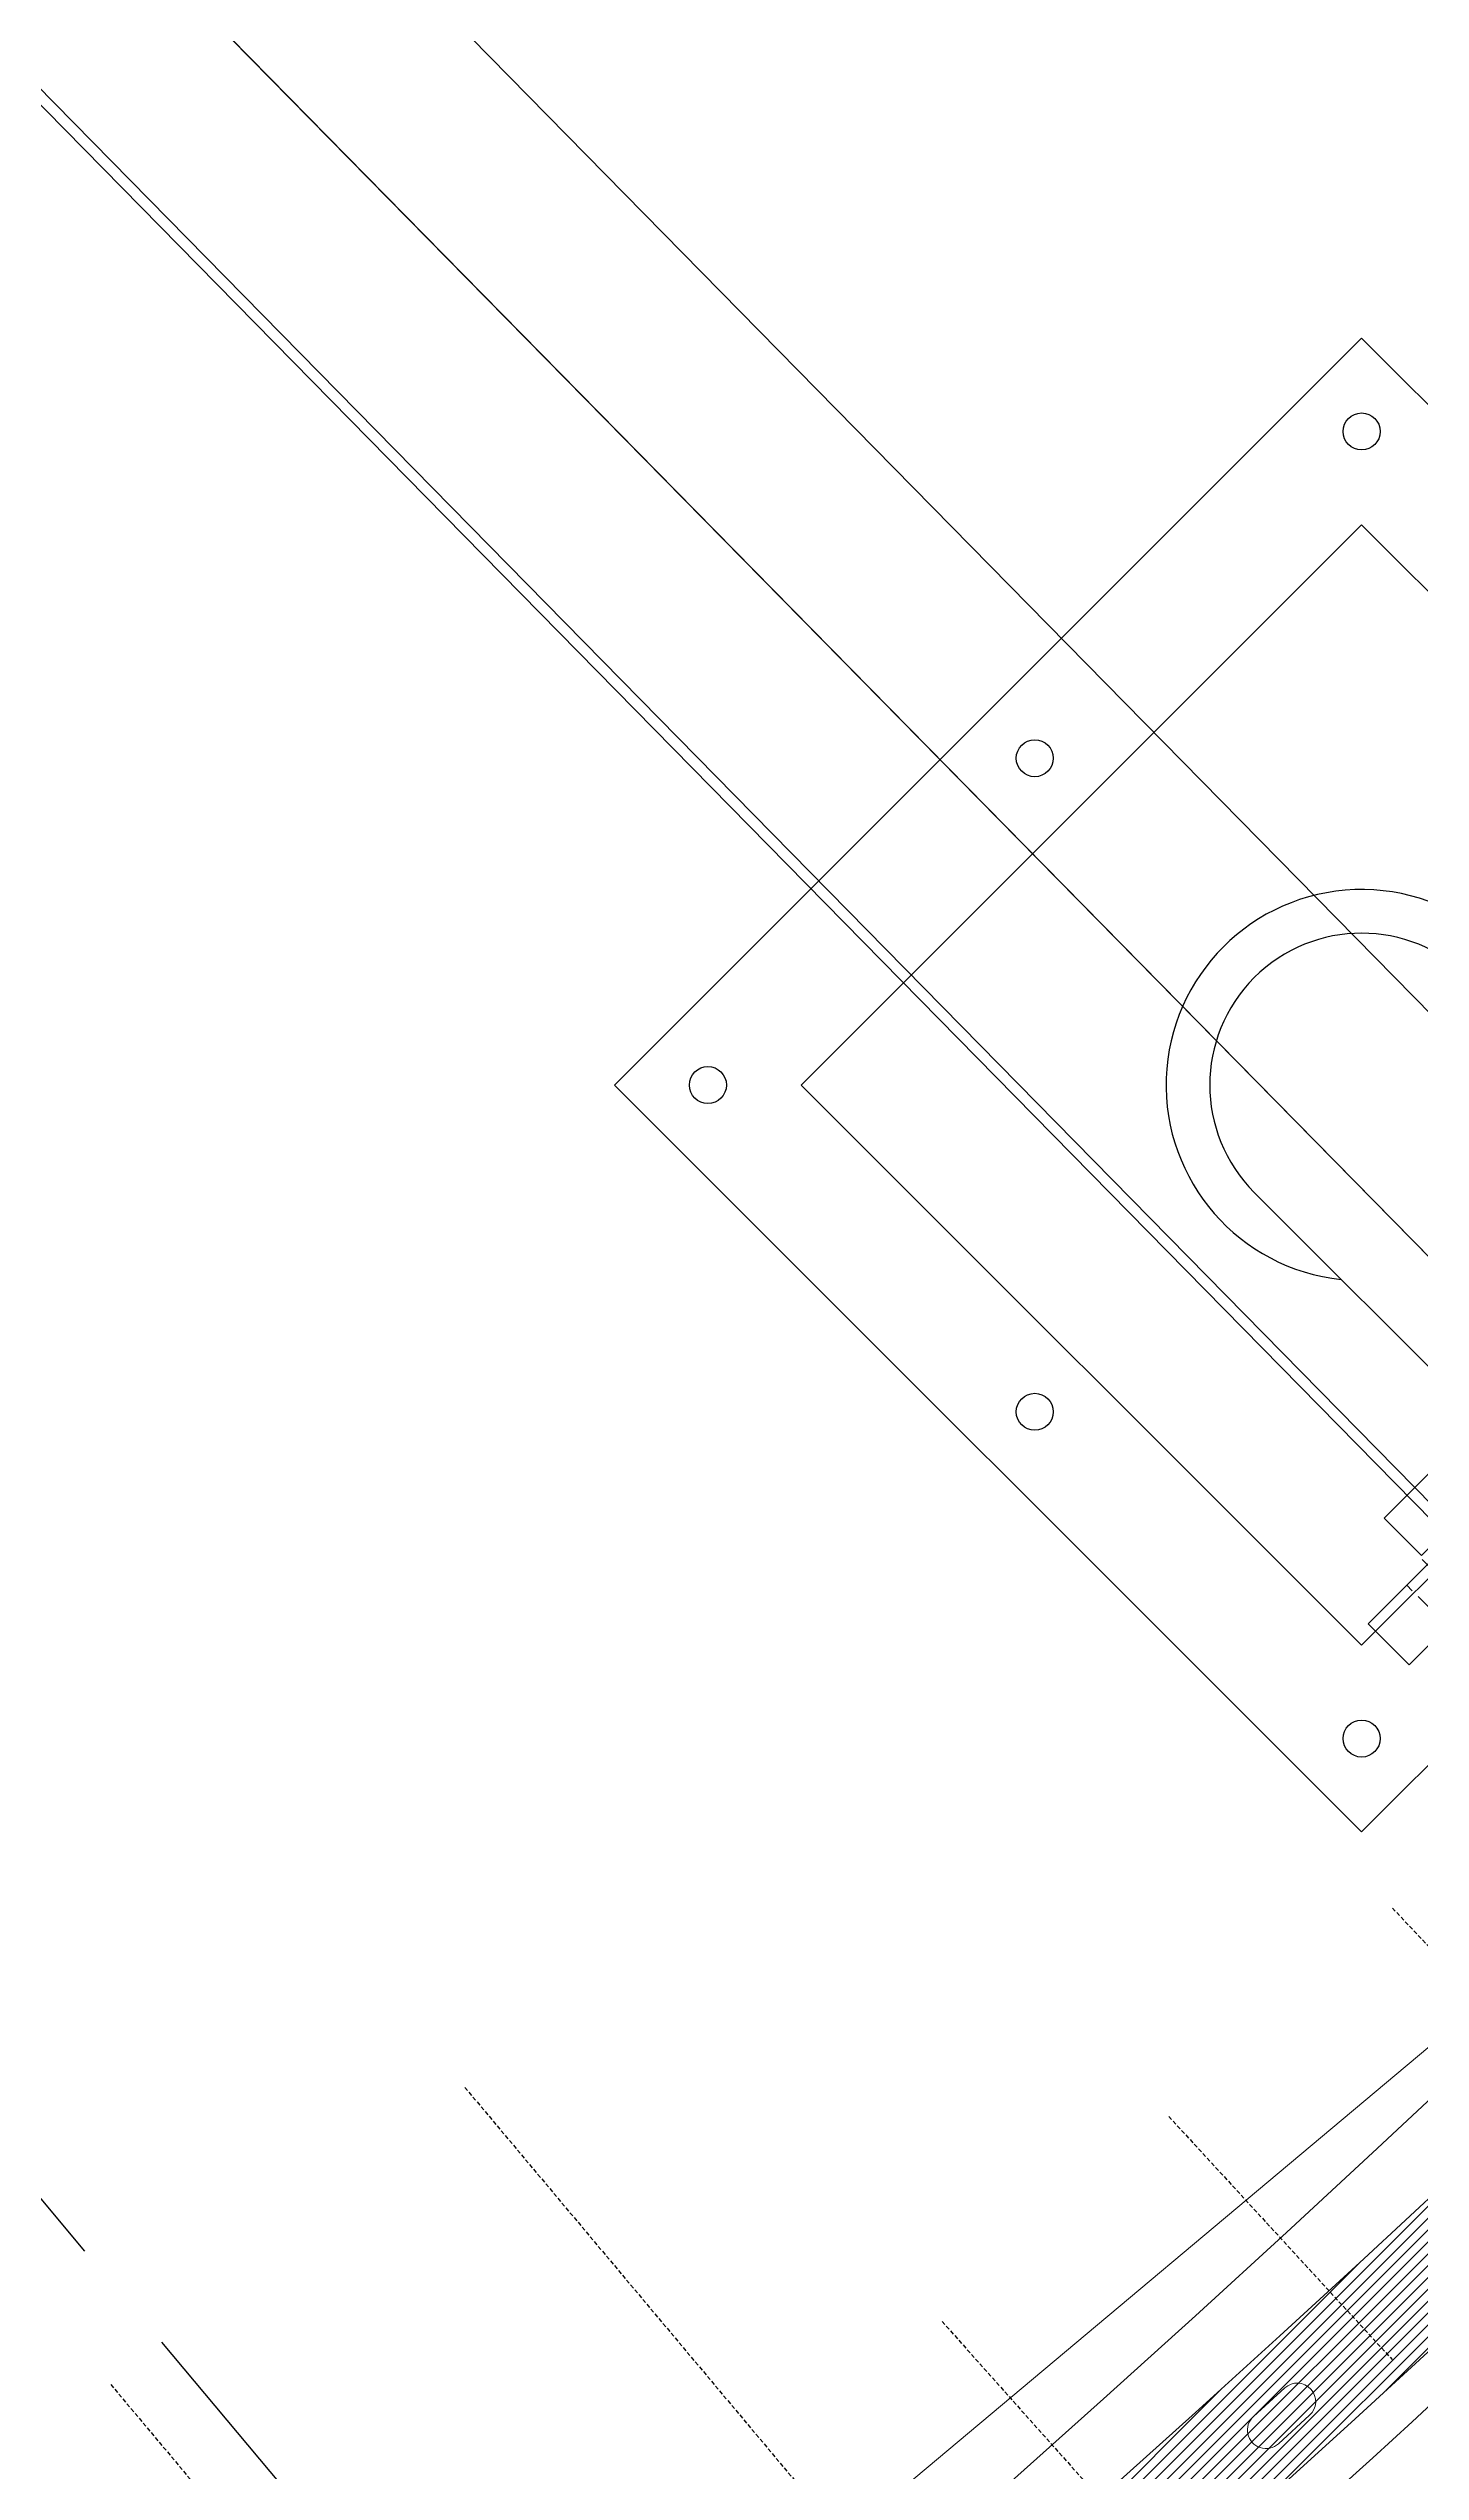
# Model space of a CAD drawing. Header units: millimetres. Extents: x -272986 to 200319, y -34579 to 49604.
# Drawn here: x 12608 to 13127, y 32617 to 33534 of the extents above; entities that cross this region are included whole.
import ezdxf

# ---------------------------------------------------------------- set-up
doc = ezdxf.new("R2010")
doc.units = ezdxf.units.MM
for name, pattern in [('CENTER', [50.800000000000004, 31.75, -6.35, 6.35, -6.35]), ('HIDDEN', [9.524999999999999, 6.35, -3.175]), ('HIDDEN2', [4.762499999999999, 3.175, -1.5875])]:
    doc.linetypes.add(name, pattern=pattern)
doc.layers.get('Defpoints').update_dxf_attribs({"color": 9})
for name, color, linetype in [('X 0001 M', 7, 'Continuous'), ('X 0051 M', 7, 'Continuous'), ('X 1001 M', 8, 'HIDDEN2'), ('X 1051 M', 8, 'HIDDEN'), ('X 2051 M', 1, 'CENTER'), ('X 3001 D', 5, 'Continuous'), ('X 5001 H', 8, 'Continuous'), ('X 5051 H', 253, 'Continuous')]:
    doc.layers.add(name, color=color, linetype=linetype)
doc.layers.add('X 5999 H', color=7, linetype='Continuous', true_color=0xffffff)
doc.styles.add('BIT STD. 2.5', font='isocpeur.ttf', dxfattribs={"height": 2.5})
doc.dimstyles.new('BIT STD. 2.5', dxfattribs={"dimtxt": 2.5, "dimasz": 2.5, "dimexe": 1, "dimexo": 0.75, "dimgap": 1, "dimtad": 1, "dimdec": 0, "dimdsep": 46, "dimtxsty": 'BIT STD. 2.5', "dimcen": 0, "dimadec": 0, "dimazin": 0, "dimtfac": 1, "dimtdec": 0, "dimtmove": 0, "dimatfit": 3, "dimfxl": 1, "dimtfill": 1, "dimlwd": -1, "dimlwe": -1, "dimarcsym": 0})

# ---------------------------------------------------------------- blocks, each defined once
blk = doc.blocks.new('*U393')
at = {"layer": 'X 0001 M'}
blk.add_line((25, -250), (25, 250), dxfattribs=at)
at = {"layer": 'X 1001 M', "color": 251, "ltscale": 0.5}
for p, q in [((-125, -250), (-125, 250)), ((50, -250), (50, 250))]:
    blk.add_line(p, q, dxfattribs=at)
blk = doc.blocks.new('*U394')
at = {"color": 0, "linetype": 'ByBlock', "lineweight": -2, "transparency": 16777216, "rotation": 216}
blk.add_blockref('*U393', (-43767.12790436445, 32153.72093750734), dxfattribs=at)
blk = doc.blocks.new('*U395')
at = {"layer": 'Defpoints', "color": 6, "linetype": 'HIDDEN2', "ltscale": 0.5}
blk.add_line((0, -62.5), (0, 62.5), dxfattribs=at)
blk = doc.blocks.new('*U396')
at = {"color": 0, "linetype": 'ByBlock', "lineweight": -2, "transparency": 16777216}
for p, rotation in [((-43418.24628811244, 32424.45168032001), 219.4285714285714), ((-43508.91139943134, 32351.03252080613), 218.5714285714285), ((-43600.6646725783, 32278.97787306557), 217.7142857142856)]:
    blk.add_blockref('*U395', p, dxfattribs=dict(at, rotation=rotation))
blk = doc.blocks.new('A$C6fe8132b')
for name in ['*U394', '*U396']:
    blk.add_blockref(name, (48371.19661922667, -38448.14533683305))
blk = doc.blocks.new('A$C89218876')
at = {"layer": 'X 1001 M', "linetype": 'Continuous', "lineweight": 0}
for p, q in [((4423.847174488194, 3915.288738088915), (5850.494264418645, 5133.760462571146)), ((4466.796404787867, 3866.490191150368), (5892.708387560033, 5084.334074806957)), ((4466.796404788663, 3866.490191151197), (5892.708387560033, 5084.334074807111)), ((5252.237221622931, 4446.37319535299), (5948.822290081484, 5041.327790429501)), ((6624.925576835034, 4102.743749817048), (5945.243195143539, 5038.246291640033)), ((5945.243195143539, 5038.246291640033), (6624.925576835034, 4102.743749817048)), ((4501.953864357332, 3811.036843325709), (5934.922510701494, 5034.907687042951)), ((6164.104398978045, 4869.575054151283), (6174.009902166992, 4857.009983257187)), ((6163.01546513466, 4848.342667966848), (6153.109961945713, 4860.907738860944))]:
    blk.add_line(p, q, dxfattribs=at)
for centre, radius, start, end in [((3.918466973118484e-08, -9.890982255456038e-08), 7883.499999999563, 31.28325770251432, 40.71674229757532), ((6158.60718046188, 4865.241396506111), 7.000000000000663, 38.25000000002683, 218.2500000000268), ((6168.512683650828, 4852.676325612016), 6.999999999999909, 218.2500000000473, 38.25000000004729)]:
    blk.add_arc(centre, radius, start, end, dxfattribs=at)
blk = doc.blocks.new('NP16 DF_150NB_ELEV')
at = {"layer": 'X 5001 H'}
h = blk.add_hatch(color=256, dxfattribs=at)
h.dxf.hatch_style = 1
h.set_gradient(color1=(91, 91, 91), rotation=90.00000000000003, one_color=1, tint=1, name='CYLINDER')
h.paths.add_polyline_path([(-148, -142.5), (-126, -142.5), (-126, 142.5), (-148, 142.5)])
h.paths.add_polyline_path([(-6, -142.5), (0, -142.5), (0, 142.5), (-6, 142.5)])
h = blk.add_hatch(color=256, dxfattribs=at)
h.dxf.hatch_style = 1
h.set_gradient(color1=(91, 91, 91), rotation=90.00000000000003, one_color=1, tint=1, name='CYLINDER')
h.paths.add_polyline_path([(-148, 108), (-150, 106), (-150, -106), (-148, -108)])
h = blk.add_hatch(color=256, dxfattribs=at)
h.dxf.hatch_style = 1
h.set_gradient(color1=(91, 91, 91), rotation=90.00000000000003, one_color=1, tint=1, name='CYLINDER')
h.paths.add_polyline_path([(-126, 82.5), (-6, 82.5), (-6, -82.5), (-126, -82.5)])
at = {"layer": 'X 5051 H'}
h = blk.add_hatch(dxfattribs=at)
h.set_pattern_fill('STEEL', color=256, style=0)
h.set_pattern_definition([(135, (363.6141937210894, 0), (2.245064030267288, 2.245064030267288), []), (135, (363.6141937210894, 1.5875), (2.245064030267288, 2.245064030267288), [])])
h.paths.add_polyline_path([(148, -108), (150, -106), (150, 106), (148, 108)])
blk.add_lwpolyline([(-126, 82.5), (-6, 82.5), (-6, -82.5), (-126, -82.5)], close=True)
at = {"layer": 'X 0051 M', "color": 8}
for p, q in [((126, 82.5), (6, 82.5)), ((126, -82.5), (6, -82.5))]:
    blk.add_line(p, q, dxfattribs=at)
at = {"layer": 'X 0051 M'}
for points in [[(-148, -142.5), (-126, -142.5), (-126, 142.5), (-148, 142.5)], [(-6, -142.5), (0, -142.5), (0, 142.5), (-6, 142.5)], [(-148, 108), (-150, 106), (-150, -106), (-148, -108)]]:
    blk.add_lwpolyline(points, close=True, dxfattribs=at)
at = {"layer": 'X 0051 M', "color": 8}
for points in [[(0, -142.5), (6, -142.5), (6, 142.5), (0, 142.5)], [(148, -142.5), (126, -142.5), (126, 142.5), (148, 142.5)]]:
    blk.add_lwpolyline(points, close=True, dxfattribs=at)
blk.add_lwpolyline([(148, 108), (150, 106), (150, -106), (148, -108)], dxfattribs=at)
at = {"layer": 'X 1051 M'}
for p, q in [((-126, 121.8655439013544), (-148, 121.8655439013544)), ((0, 127), (-6, 127)), ((6, 127), (0, 127)), ((126, 121.8655439013544), (148, 121.8655439013544)), ((0, 113), (-6, 113)), ((6, 113), (0, 113)), ((-126, 99.86554390135444), (-148, 99.86554390135444)), ((126, 99.86554390135444), (148, 99.86554390135444)), ((-126, 82.5), (-150, 82.5)), ((0, 82.5), (-6, 82.5)), ((6, 82.5), (0, 82.5)), ((126, 82.5), (150, 82.5)), ((-126, -82.5), (-150, -82.5)), ((0, -82.5), (-6, -82.5)), ((6, -82.5), (0, -82.5)), ((126, -82.5), (150, -82.5)), ((-126, -99.86554390135444), (-148, -99.86554390135444)), ((126, -99.86554390135444), (148, -99.86554390135444)), ((0, -113), (-6, -113)), ((6, -113), (0, -113)), ((-126, -121.8655439013544), (-148, -121.8655439013544)), ((0, -127), (-6, -127)), ((6, -127), (0, -127)), ((126, -121.8655439013544), (148, -121.8655439013544))]:
    blk.add_line(p, q, dxfattribs=at)
at = {"layer": 'X 2051 M'}
for p, q in [((7, 120), (-13, 120)), ((13, 120), (-7, 120)), ((-119, 110.8655439013544), (-155, 110.8655439013544)), ((119, 110.8655439013544), (155, 110.8655439013544)), ((171, 0), (-171, 0)), ((-119, -110.8655439013544), (-155, -110.8655439013544)), ((119, -110.8655439013544), (155, -110.8655439013544)), ((7, -120), (-13, -120)), ((13, -120), (-7, -120))]:
    blk.add_line(p, q, dxfattribs=at)
blk = doc.blocks.new('*U502')
at = {"rotation": 240.7793497475973}
blk.add_blockref('NP16 DF_150NB_ELEV', (3807.026822846371, 6806.111152495841), dxfattribs=at)
at = {"layer": 'Defpoints', "style": 'BIT STD. 2.5'}
blk.add_attdef('REF', (3941.636415918078, 7023.845294377598), '', height=50, rotation=330.7793497475975, dxfattribs=at)
blk = doc.blocks.new('*D198')
at = {"layer": 'Defpoints', "color": 0, "transparency": 16777216}
for p in [(12650.58227171884, 32665.65885794943), (11812.76748394882, 32496.7490479607), (12971.97607656212, 32282.63663638994), (11766.61084814451, 31844.09986857365), (11918.03204216807, 31592.09268216723)]:
    blk.add_point(p, dxfattribs=at)
at = {"layer": 'X 3001 D', "color": 0, "transparency": 16777216}
for p, q in [((12621.65682928295, 32700.13085788978), (12374.29995844343, 32994.91929736562)), ((11743.43413477356, 31882.67239710525), (11464.89176962278, 32346.24474039107))]:
    blk.add_line(p, q, dxfattribs=at)
blk.add_arc((7798.500000000011, 38448.14533683295), 7178.681022297273, 302.1972287467879, 308.8027712532129, dxfattribs=at)
for points in [[(12281.09075154296, 32873.0622062648), (12312.82821157343, 32834.42629510931), (12412.86721502463, 32948.95663077848)], [(11636.65412768954, 32352.11600838333), (11610.45586229611, 32394.70298867514), (11495.79405411738, 32294.81470234894)]]:
    blk.add_solid(points, dxfattribs=at)
at = {"layer": 'X 3001 D', "color": 0, "transparency": 16777216, "insert": (11888.78638873313, 32713.77531022886), "char_height": 150, "attachment_point": 5, "rotation": 35.500000000000185, "style": 'BIT STD. 2.5', "bg_fill": 3, "box_fill_scale": 1.1, "bg_fill_color": 256, "bg_fill_true_color": 13158600, "bg_fill_transparency": 0}
blk.add_mtext('=', dxfattribs=at)
blk = doc.blocks.new('*D199')
at = {"layer": 'Defpoints', "color": 0, "transparency": 16777216}
for p in [(7798.500000000004, 48049.6266134193), (13298.73009767515, 32947.91523915234), (13433.78749288179, 32812.85784394571), (7798.500000000005, 28976.69833391263), (10442.97395414159, 28578.83418067859)]:
    blk.add_point(p, dxfattribs=at)
at = {"layer": 'X 3001 D', "color": 0, "transparency": 16777216}
for p, q in [((13465.60729803519, 32781.03803879231), (15065.76360887852, 31180.88172794907)), ((7798.500000000009, 28931.69833391263), (7798.500000000005, 28170.68257981101))]:
    blk.add_line(p, q, dxfattribs=at)
blk.add_arc((7798.500000000004, 38448.14533682715), 10217.46275701613, 270.8411524771072, 314.1588475228945, dxfattribs=at)
for points in [[(14898.9480455206, 31135.83049339961), (14934.04291065631, 31100.21658542665), (15023.33720200733, 31223.30813482026)], [(7948.679468218535, 28206.78430946359), (7948.312449508589, 28256.78296241811), (7798.500000000002, 28230.68257981101)]]:
    blk.add_solid(points, dxfattribs=at)
at = {"layer": 'X 3001 D', "color": 0, "transparency": 16777216, "insert": (14404.54209814488, 30831.3797954061), "char_height": 150, "attachment_point": 5, "rotation": 40.93519081505226, "style": 'BIT STD. 2.5', "bg_fill": 3, "box_fill_scale": 1.1, "bg_fill_color": 256, "bg_fill_true_color": 13158600, "bg_fill_transparency": 0}
blk.add_mtext('45° - {\\C7;D02}', dxfattribs=at)
blk = doc.blocks.new('DN100 PW')
at = {"layer": 'X 5051 H'}
h = blk.add_hatch(dxfattribs=at)
h.set_pattern_fill('STEEL', color=30, angle=-90.00000000000037, style=0)
h.set_pattern_definition([(44.99999999999963, (0, -194.1761468600598), (2.245064030267274, -2.245064030267303), []), (44.99999999999963, (1.587499999999636, -194.1761468600598), (2.245064030267274, -2.245064030267303), [])])
h.paths.add_polyline_path([(79, 0), (81, 2), (-81, 2), (-79, 0)])
at = {"color": 30}
blk.add_arc((1.818989403545856e-12, 144), 74.02522661829607, 320.9650766067145, 219.0349233932854, dxfattribs=at)
at = {"layer": 'X 0051 M', "color": 30}
for p, q in [((-57.49999999999818, 22), (-57.49999999999818, 144)), ((57.50000000000182, 22), (57.50000000000182, 144))]:
    blk.add_line(p, q, dxfattribs=at)
blk.add_lwpolyline([(-110, 2), (-109.9999999999982, 22), (110.0000000000018, 22), (110, 2)], close=True, dxfattribs=at)
blk.add_lwpolyline([(81, 2), (79, 0), (-79, 0), (-81, 2)], dxfattribs=at)
blk.add_arc((1.818989403545856e-12, 144), 57.5, 0, 180, dxfattribs=at)
at = {"layer": 'X 1051 M', "color": 30}
for p, q in [((-57.5, 0), (-57.5, 2)), ((57.5, 0), (57.5, 2))]:
    blk.add_line(p, q, dxfattribs=at)
blk = doc.blocks.new('sump')
at = {"color": 8}
for p, q in [((-278.5456961280106, -49.11512158758705), (-49.11512158759069, 278.545696128007)), ((-49.11512158759069, 278.545696128007), (278.5456961280106, 49.11512158759433)), ((-208.9092720960034, -36.83634119069029), (-36.83634119069029, 208.9092720960034)), ((-36.83634119069029, 208.9092720960034), (208.9092720960034, 36.83634119069029)), ((278.5456961280106, 49.11512158759433), (49.11512158758342, -278.545696128007)), ((208.9092720960034, 36.83634119069029), (36.83634119069029, -208.9092720960034)), ((36.83634119069029, -208.9092720960034), (-208.9092720960034, -36.83634119069029)), ((49.11512158758342, -278.545696128007), (-278.5456961280106, -49.11512158758705))]:
    blk.add_line(p, q, dxfattribs=at)
for centre in [(-42.97573138913867, 243.7274841120088), (100.3758763614314, 143.3516077505701), (-143.3516077505701, 100.3758763614387), (243.7274841120015, 42.97573138913867), (-243.7274841120015, -42.97573138913867), (143.3516077505701, -100.3758763614314), (-100.3758763614314, -143.3516077505701), (42.97573138913867, -243.7274841120015)]:
    blk.add_circle(centre, 7, dxfattribs=at)
blk = doc.blocks.new('*D367')
at = {"layer": 'Defpoints', "color": 0, "transparency": 16777216}
for p in [(7798.500000000009, 48049.62661341929), (9661.479727957138, 47470.56462534703), (12368.45514613393, 44974.71766954121), (7798.500000030255, 38448.14533673238), (7798.500000000011, 29039.70000823381)]:
    blk.add_point(p, dxfattribs=at)
at = {"layer": 'X 3001 D', "color": 0, "transparency": 16777216}
blk.add_line((12394.26608576973, 45011.57951153421), (13117.1303001415, 46043.93659843447), dxfattribs=at)
blk.add_arc((7798.500000000009, 38448.14533668919), 9212.748953874961, 55.93288788216472, 89.06711211783517, dxfattribs=at)
for points in [[(7948.291507042128, 47634.67398511103), (7948.6985516733, 47684.67232823026), (7798.500000000024, 47660.89429056415)], [(12973.31878541598, 46100.41565395435), (12944.97434538793, 46059.22593776818), (13082.71571396044, 45994.78747577713)]]:
    blk.add_solid(points, dxfattribs=at)
at = {"layer": 'X 3001 D', "color": 0, "transparency": 16777216, "insert": (12609.81141305021, 46462.67933678869), "char_height": 150, "attachment_point": 5, "rotation": 329.0226254753644, "style": 'BIT STD. 2.5', "bg_fill": 3, "box_fill_scale": 1.1, "bg_fill_color": 256, "bg_fill_true_color": 13158600, "bg_fill_transparency": 0}
blk.add_mtext('{\\C7;N08} - 35°', dxfattribs=at)
blk = doc.blocks.new('*D368')
at = {"layer": 'Defpoints', "color": 0, "transparency": 16777216}
for p in [(7798.500000000011, 48049.6266134193), (10335.20730825332, 47913.84083295393), (13419.10516482997, 44067.48138301812), (7798.500000030248, 38448.14533673238), (7798.500000000013, 29039.70000823381)]:
    blk.add_point(p, dxfattribs=at)
at = {"layer": 'X 3001 D', "color": 0, "transparency": 16777216}
for p, q in [((7798.500000000011, 48094.6266134193), (7798.500000000015, 48307.85325048748)), ((13450.92856260212, 44099.29759514708), (14771.15348572677, 45419.2244148036))]:
    blk.add_line(p, q, dxfattribs=at)
blk.add_arc((7798.500000000013, 38448.14533670215), 9799.70791378534, 45.87054156565792, 89.12298908251194, dxfattribs=at)
for points in [[(7948.304274739658, 48221.70598925938), (7948.686939206083, 48271.704524917), (7798.500000000015, 48247.85325048749)], [(14639.40337929198, 45499.87648559462), (14604.31563808265, 45464.25555892465), (14728.72228869722, 45376.80279863165)]]:
    blk.add_solid(points, dxfattribs=at)
at = {"layer": 'X 3001 D', "color": 0, "transparency": 16777216, "insert": (14294.75234036327, 45964.67750319112), "char_height": 150, "attachment_point": 5, "rotation": 319.16439379943586, "style": 'BIT STD. 2.5', "bg_fill": 3, "box_fill_scale": 1.1, "bg_fill_color": 256, "bg_fill_true_color": 13158600, "bg_fill_transparency": 0}
blk.add_mtext('{\\C7;D01} - 45°', dxfattribs=at)
blk = doc.blocks.new('*D437')
at = {"layer": 'Defpoints', "color": 0, "transparency": 16777216}
for p in [(-1697.652812223389, 38448.14533683308), (18712.73677971438, 38448.14533683307), (14088.47147328214, 34043.85989611459, 5.156820563569529e-06), (18614.89811660113, 33782.40662531552), (15367.37651406424, 33148.36094590519, 5.156824802691937e-06)]:
    blk.add_point(p, dxfattribs=at)
at = {"layer": 'X 3001 D', "color": 0, "transparency": 16777216}
for p, q in [((18757.73677971438, 38448.14533683307), (19638.29566634971, 38448.14533683306)), ((15404.23835605725, 33122.55000626941), (17497.09282405513, 31657.11753140243))]:
    blk.add_line(p, q, dxfattribs=at)
blk.add_arc((7798.499999992413, 38448.14533683307), 11779.79566635729, 325.7295903287309, 359.2704096712876, dxfattribs=at)
for points in [[(19552.34114800733, 38298.30754794917), (19602.34013458278, 38297.98920626429), (19578.29566634971, 38448.14533683306)], [(17553.76579497261, 31800.74147849837), (17512.62642961779, 31829.1589487975), (17447.94370139778, 31691.53211758347)]]:
    blk.add_solid(points, dxfattribs=at)
at = {"layer": 'X 3001 D', "color": 0, "transparency": 16777216, "insert": (18904.33901499743, 34946.48774591899), "char_height": 150, "attachment_point": 5, "rotation": 72.50000000000921, "style": 'BIT STD. 2.5', "bg_fill": 3, "box_fill_scale": 1.1, "bg_fill_color": 256, "bg_fill_true_color": 13158600, "bg_fill_transparency": 0}
blk.add_mtext('35°', dxfattribs=at)

msp = doc.modelspace()

# ---------------------------------------------------------------- hatches: boundary and pattern name
at = {"layer": 'X 5999 H'}
h = msp.add_hatch(dxfattribs=at)
h.set_pattern_fill('ANSI31', color=9)
h.set_pattern_definition([(45, (25000, 0), (-2.245064030267288, 2.245064030267288), [])])
edge = h.paths.add_edge_path()
edge.add_arc((7798.495709340539, 38448.14022343156), 7825.604719989263, 2.5931019493610847, 94.99996544218982, ccw=False)
edge.add_line((15616.08719766553, 38802.19185128674), (15658.44324566444, 38804.11004727978))
edge.add_arc((7798.49570953186, 38448.14022323), 7825.604719789878, 274.9544870486653, 357.3991416812109)
edge.add_line((15616.03919657416, 38093.03029855866), (15658.3937445236, 38091.10627736974))
edge.add_arc((7798.497359975252, 38448.13677386827), 7868.001140776875, 274.9544772441851, 357.39916567125465, ccw=False)
edge.add_arc((7798.49533508634, 38448.14003367921), 7868.004563266586, 2.593102689917272, 274.9516218145841)
edge.add_arc((7798.495709750798, 38448.14022345812), 7825.604719998234, 2.599526489034937, 274.95161897712)

# ---------------------------------------------------------------- linework, layer by layer
msp.add_lwpolyline([(8474.349265823643, 30651.77496749414, 0.3760976755569247), (15616.03919657416, 38093.03029855866), (15658.3937445236, 38091.10627736974, -0.3760978438709941), (8478.011115840709, 30609.53339017448)], format="xyb")
msp.add_circle((7798.500000000007, 38448.14533683308), 7798.5)
at = {"layer": 'X 0001 M', "linetype": 'Continuous'}
for centre, radius, start, end in [((7798.49533508634, 38448.14003367921), 7868.004563266586, 2.593102689917272, 274.9516218145841), ((7798.495709750798, 38448.14022345812), 7825.604719998234, 2.599526489034937, 274.95161897712)]:
    msp.add_arc(centre, radius, start, end, dxfattribs=at)

# ---------------------------------------------------------------- block references
at = {"rotation": 4.000000000000008}
msp.add_blockref('A$C6fe8132b', (7798.500000000009, 38448.14533683304), dxfattribs=at)
at = {"rotation": 254.2206502524045}
msp.add_blockref('*U502', (7798.500000215408, 38448.14533661171), dxfattribs=at).add_auto_attribs({'REF': 'D02'})
at = {"layer": 'X 1001 M', "rotation": 273.9910714243701}
msp.add_blockref('A$C89218876', (7798.500000130947, 38448.14533676262), dxfattribs=at)

# ---------------------------------------------------------------- next in the draw order: dimensions: what is measured, and where the dimension line sits
at = {"layer": 'X 3001 D'}
dim = msp.add_angular_dim_2l(base=(11812.76748394882, 32496.7490479607), line1=((12650.58227171885, 32665.65885794943), (12971.97607656212, 32282.63663638994)), line2=((11766.61084814452, 31844.09986857365), (11918.03204216807, 31592.09268216723)), text='=', dimstyle='BIT STD. 2.5', override={"dimscale": 0}, dxfattribs=at)
dim.commit()
dim.dimension.update_dxf_attribs({"geometry": '*D198', "text_midpoint": (11888.78638873313, 32713.77531022886)})

# ---------------------------------------------------------------- next in the draw order: dimensions: what is measured, and where the dimension line sits
dim = msp.add_angular_dim_2l(base=(10442.97395414159, 28578.83418067859), line1=((7798.500000000007, 28976.69833391263), (7798.500000000004, 48049.6266134193)), line2=((13298.73009767515, 32947.91523915234), (13433.78749288179, 32812.85784394571)), text='<> - {\\C7;D02}', dimstyle='BIT STD. 2.5', override={"dimscale": 0, "dimjust": 2}, dxfattribs=at)
dim.commit()
dim.dimension.update_dxf_attribs({"geometry": '*D199', "text_midpoint": (14493.0319915258, 30729.35096170292), "dimtype": 162})

# ---------------------------------------------------------------- next in the draw order: block references
for name, p, rotation in [('sump', (13104.98283962984, 33141.66249719726), 260), ('DN100 PW', (13206.80621612071, 33039.8391207064), 45.00000000000002)]:
    msp.add_blockref(name, p, dxfattribs=dict(rotation=rotation))

# ---------------------------------------------------------------- next in the draw order: dimensions: what is measured, and where the dimension line sits
dim = msp.add_angular_dim_2l(base=(9661.479727957138, 47470.56462534703), line1=((7798.500000030253, 38448.14533673238), (12368.45514613393, 44974.71766954122)), line2=((7798.500000000012, 48049.6266134193), (7798.500000000012, 29039.70000823381)), text='{\\C7;N08} - <>', dimstyle='BIT STD. 2.5', override={"dimscale": 0, "dimjust": 1}, dxfattribs=at)
dim.commit()
dim.dimension.update_dxf_attribs({"geometry": '*D367', "text_midpoint": (12540.29772967108, 46346.8855892871), "dimtype": 162})

# ---------------------------------------------------------------- next in the draw order: dimensions: what is measured, and where the dimension line sits
dim = msp.add_angular_dim_2l(base=(10335.20730825332, 47913.84083295393), line1=((7798.500000030253, 38448.14533673238), (13419.10516482996, 44067.48138301813)), line2=((7798.500000000012, 48049.6266134193), (7798.500000000012, 29039.70000823381)), text='{\\C7;D01} - <>', dimstyle='BIT STD. 2.5', override={"dimscale": 0, "dimjust": 1}, dxfattribs=at)
dim.commit()
dim.dimension.update_dxf_attribs({"geometry": '*D368', "text_midpoint": (14206.43991476827, 45862.49502121439), "dimtype": 162})

# ---------------------------------------------------------------- next in the draw order: dimensions: what is measured, and where the dimension line sits
dim = msp.add_angular_dim_2l(base=(18614.89811660113, 33782.40662531552), line1=((14088.47147328214, 34043.8598961146, 5.156820563569529e-06), (15367.37651406424, 33148.36094590519, 5.156824802691937e-06)), line2=((18712.73677971438, 38448.14533683307), (-1697.652812223387, 38448.14533683308)), dimstyle='BIT STD. 2.5', dxfattribs=at)
dim.commit()
dim.dimension.update_dxf_attribs({"geometry": '*D437', "text_midpoint": (18904.33901499742, 34946.48774591899)})

doc.saveas('drawing.dxf')
